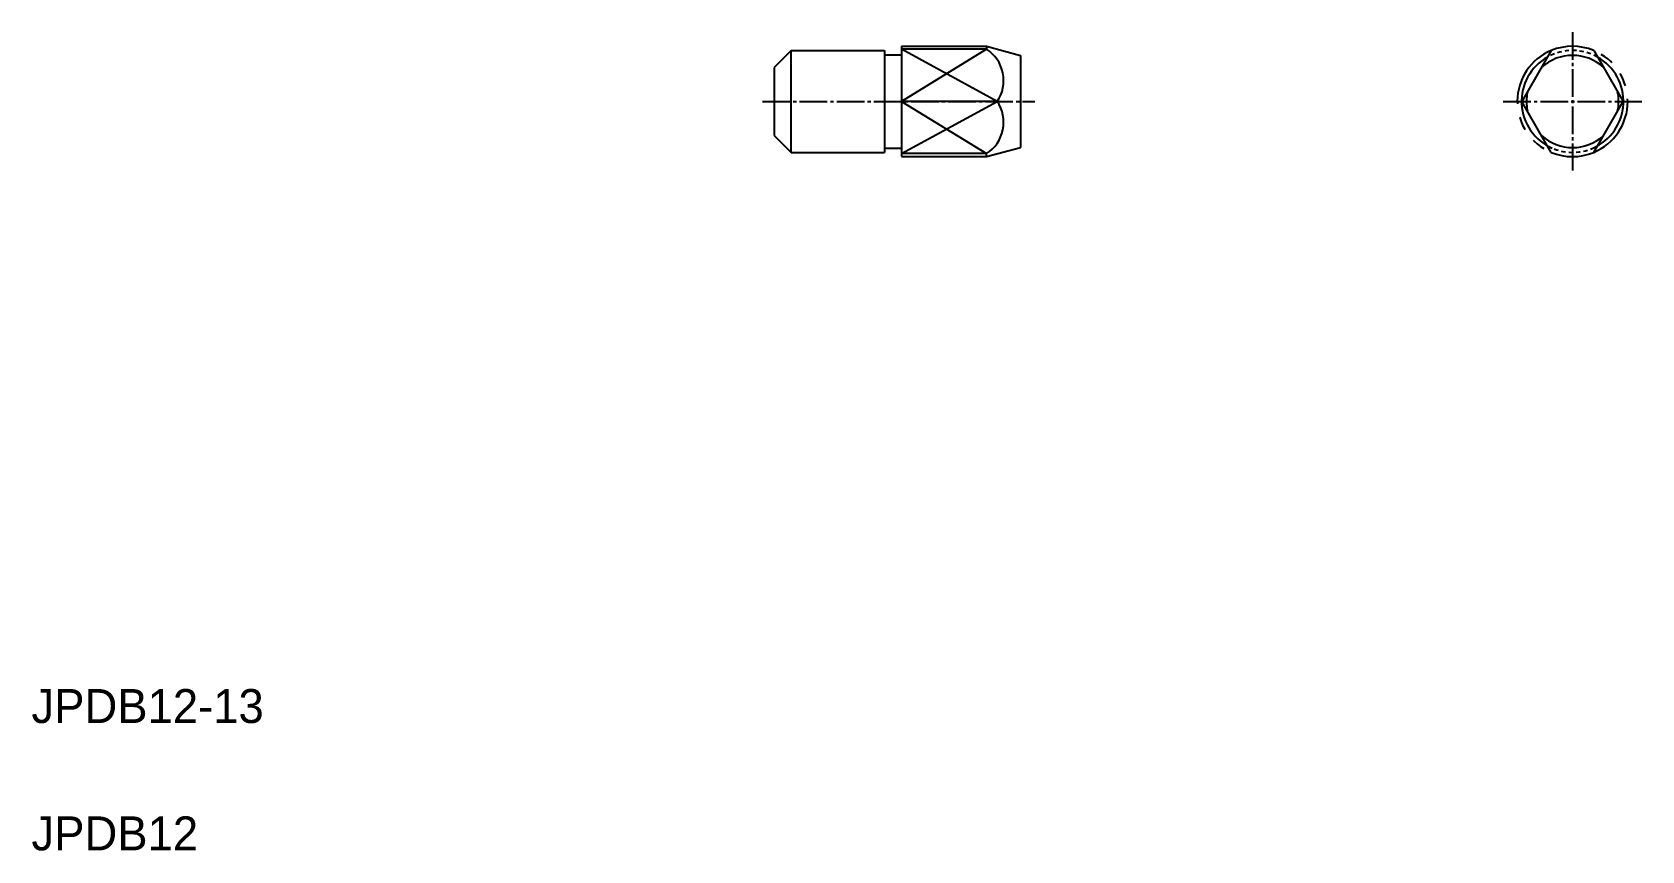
# Model space of a CAD drawing. Extents: x 10 to 200, y 10 to 106.
import ezdxf

# ---------------------------------------------------------------- set-up
doc = ezdxf.new("R2010")
doc.units = 0
doc.header["$LTSCALE"] = 0.25
for name, pattern in [('CENTER', [17.5, 13, -1.5, 1.5, -1.5]), ('DASHED', [3.5, 2, -1.5]), ('PHANTOM', [63.5, 31.75, -6.35, 6.35, -6.35, 6.35, -6.35])]:
    doc.linetypes.add(name, pattern=pattern)
doc.layers.get('0').update_dxf_attribs({"linetype": 'CONTINUOUS'})
doc.layers.add('CENTER', color=1, linetype='CENTER')
doc.styles.get("Standard").update_dxf_attribs({"font": 'txt', "height": 3.2})

msp = doc.modelspace()

# ---------------------------------------------------------------- linework, layer by layer
at = {"linetype": 'CONTINUOUS'}
for p, q in [((112.45, 104.72), (122.45, 104.72)), ((112.45, 104.72), (112.45, 91.72)), ((122.45, 104.72), (122.45, 104.38)), ((99.45, 104.22), (97.45, 102.22)), ((99.45, 104.22), (110.45, 104.22)), ((99.45, 92.22), (99.45, 104.22)), ((110.45, 104.22), (110.45, 92.22)), ((110.45, 103.72), (112.45, 103.72)), ((126.45, 103.65), (126.45, 92.8)), ((97.45, 102.22), (97.45, 94.22)), ((97.45, 94.22), (99.45, 92.22)), ((99.45, 92.22), (110.45, 92.22)), ((110.45, 92.72), (112.45, 92.72)), ((112.45, 91.72), (122.45, 91.72)), ((122.45, 91.72), (122.45, 92.07))]:
    msp.add_line(p, q, dxfattribs=at)
for p, q in [((122.45, 104.38), (112.45, 104.38)), ((122.45, 104.72), (126.45, 103.65)), ((188.97, 104.22), (185.51, 98.22)), ((193.97, 104.22), (197.44, 98.22)), ((126.45, 100.94), (126.45, 100.94)), ((123.72, 98.22), (112.45, 98.22)), ((126.45, 98.22), (126.45, 98.22)), ((188.97, 92.22), (185.51, 98.22)), ((193.97, 92.22), (197.44, 98.22)), ((122.45, 92.07), (112.45, 92.07)), ((122.45, 91.72), (126.45, 92.8))]:
    msp.add_line(p, q)
at = {"color": 3}
for p, q in [((122.45, 104.38), (112.45, 98.22)), ((123.72, 98.22), (112.45, 104.38)), ((112.45, 98.22), (122.45, 92.07)), ((112.45, 92.07), (123.72, 98.22))]:
    msp.add_line(p, q, dxfattribs=at)
for centre, radius, start, end in [((120.11, 100.69), 4.37, 325.7239, 57.6253), ((191.47, 98.22), 6.5, 67.3801, 112.6199), ((191.47, 98.22), 6, 119.4115, 246.4435), ((191.47, 98.22), 5.43, 47.9132, 132.0868), ((191.47, 98.22), 6, 293.5565, 60.5885), ((191.47, 98.22), 5.43, 167.9132, 192.0868), ((191.47, 98.22), 5.43, 347.9132, 12.0868), ((120.11, 95.76), 4.37, 302.3747, 34.2761), ((191.47, 98.22), 5.43, 227.9132, 312.0868), ((191.47, 98.22), 6.5, 247.3801, 292.6199)]:
    msp.add_arc(centre, radius, start, end)
at = {"linetype": 'PHANTOM'}
for start, end in [(112.6199, 247.3801), (292.6199, 67.3801)]:
    msp.add_arc((191.47, 98.22), 6.5, start, end, dxfattribs=at)
at = {"color": 3, "linetype": 'DASHED'}
for start, end in [(60.5885, 119.4115), (179.4115, 180.5885), (359.4115, 0.5885), (240.5885, 299.4115)]:
    msp.add_arc((191.47, 98.22), 6, start, end, dxfattribs=at)
at = {"layer": 'CENTER', "color": 1, "linetype": 'CENTER'}
for p, q in [((191.47, 106.38), (191.47, 90.07)), ((96.08, 98.22), (127.35, 98.22)), ((96.08, 98.22), (127.35, 98.22)), ((96.08, 98.22), (128.14, 98.22)), ((183.32, 98.22), (199.63, 98.22))]:
    msp.add_line(p, q, dxfattribs=at)

# ---------------------------------------------------------------- texts
for s, p in [('JPDB12-13', (10, 25)), ('JPDB12', (10, 10))]:
    msp.add_text(s, height=4).set_placement(p)

doc.saveas('drawing.dxf')
